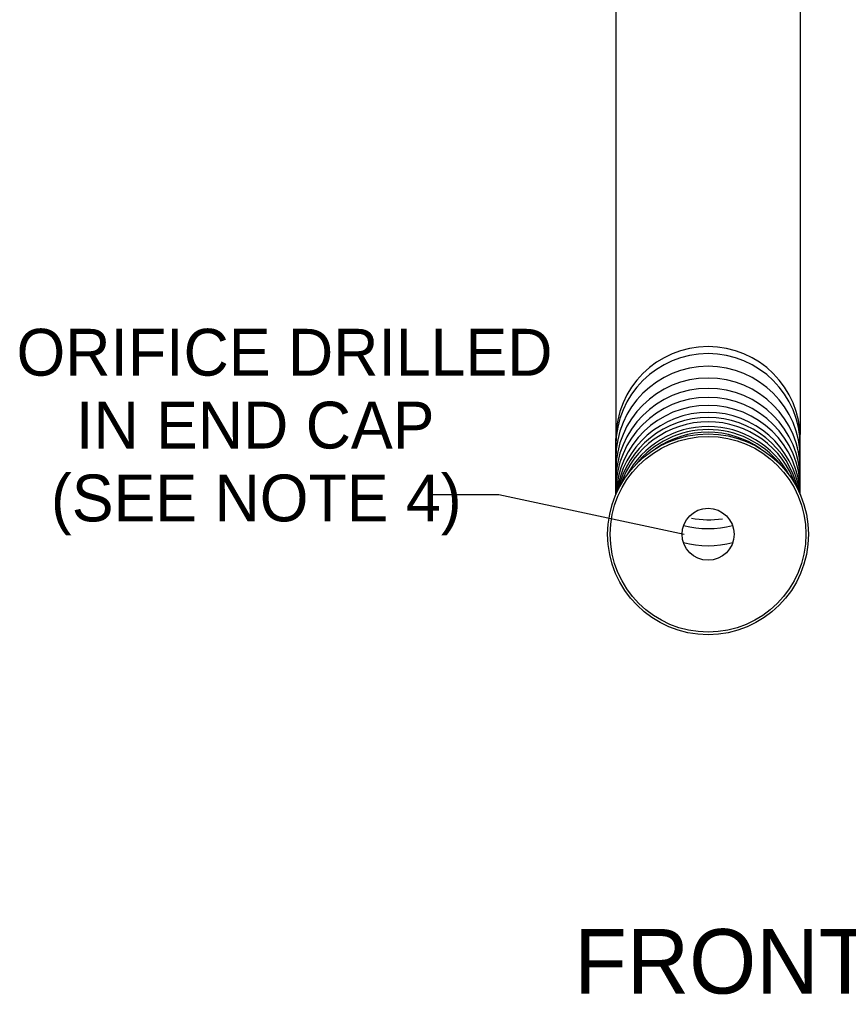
# Model space of a CAD drawing. Extents: x 1.6 to 16.6, y 0.2 to 10.2.
# Drawn here: x 2.793 to 4.386, y 1.626 to 3.5 of the extents above; entities that cross this region are included whole.
import ezdxf

# ---------------------------------------------------------------- set-up
doc = ezdxf.new("R2010")
doc.units = 0
for name, color, linetype in [('SD_P_Dimension Lines', 7, 'Continuous'), ('SD_P_Dimension Text', 7, 'Continuous'), ('SD_P_Prop Object Lines', 7, 'Continuous'), ('SD_P_Subtitles', 7, 'Continuous'), ('SD_X_Exist Object Lines', 7, 'Continuous')]:
    doc.layers.add(name, color=color, linetype=linetype)

msp = doc.modelspace()

# ---------------------------------------------------------------- linework, layer by layer
at = {"layer": 'SD_P_Dimension Lines'}
for p, q in [((3.5883, 2.587), (3.7143, 2.587)), ((3.7143, 2.587), (4.0703, 2.511))]:
    msp.add_line(p, q, dxfattribs=at)
at = {"layer": 'SD_P_Prop Object Lines'}
for p, q in [((3.9394, 4.1956), (3.9394, 2.7026)), ((4.2934, 4.1956), (4.2934, 2.7026)), ((3.9394, 2.5876), (3.9394, 2.6946)), ((4.2934, 2.5876), (4.2934, 2.6946))]:
    msp.add_line(p, q, dxfattribs=at)
for radius in [0.193, 0.188, 0.05]:
    msp.add_circle((4.1164, 2.5106), radius, dxfattribs=at)
msp.add_arc((4.1164, 2.6941), 0.1772, 0, 180, dxfattribs=at)
msp.add_ellipse((4.1164, 2.7036), major_axis=(0.177, 0), ratio=0.932203, start_param=4.530788, end_param=4.868374, dxfattribs=at)
at = {"layer": 'SD_X_Exist Object Lines'}
for centre, radius, start, end in [((4.1164, 2.6806), 0.1772, 0, 180), ((4.1164, 2.6562), 0.1772, 0, 180), ((4.1164, 2.6336), 0.1772, 0, 180), ((4.1164, 2.6137), 0.1772, 0, 180), ((4.1164, 2.5965), 0.1772, 0, 180), ((4.1164, 2.5811), 0.1772, 2.0193, 177.9807), ((4.1164, 2.5676), 0.1772, 7.4269, 172.5731), ((4.1164, 2.5576), 0.1772, 12.6299, 167.3701), ((4.1164, 2.5495), 0.1772, 18.368, 161.632), ((4.1164, 2.5405), 0.1772, 27.9338, 152.0662), ((4.1164, 2.5345), 0.1772, 38.6257, 141.3743), ((4.1164, 2.5295), 0.1772, 55.2281, 124.7719), ((4.1164, 2.7036), 0.182, 255.0466, 284.9534), ((4.1164, 2.6706), 0.182, 254.8807, 285.1193)]:
    msp.add_arc(centre, radius, start, end, dxfattribs=at)

# ---------------------------------------------------------------- texts
at = {"layer": 'SD_P_Dimension Text'}
for s, p in [('ORIFICE DRILLED', (2.7876, 2.8154)), ('IN END CAP', (2.9019, 2.6754)), ('(SEE NOTE 4)', (2.8537, 2.5354))]:
    msp.add_text(s, height=0.09, dxfattribs=at).set_placement(p)
at = {"layer": 'SD_P_Subtitles'}
msp.add_text('FRONT VIEW', height=0.124, dxfattribs=at).set_placement((3.859, 1.628))

doc.saveas('drawing.dxf')
